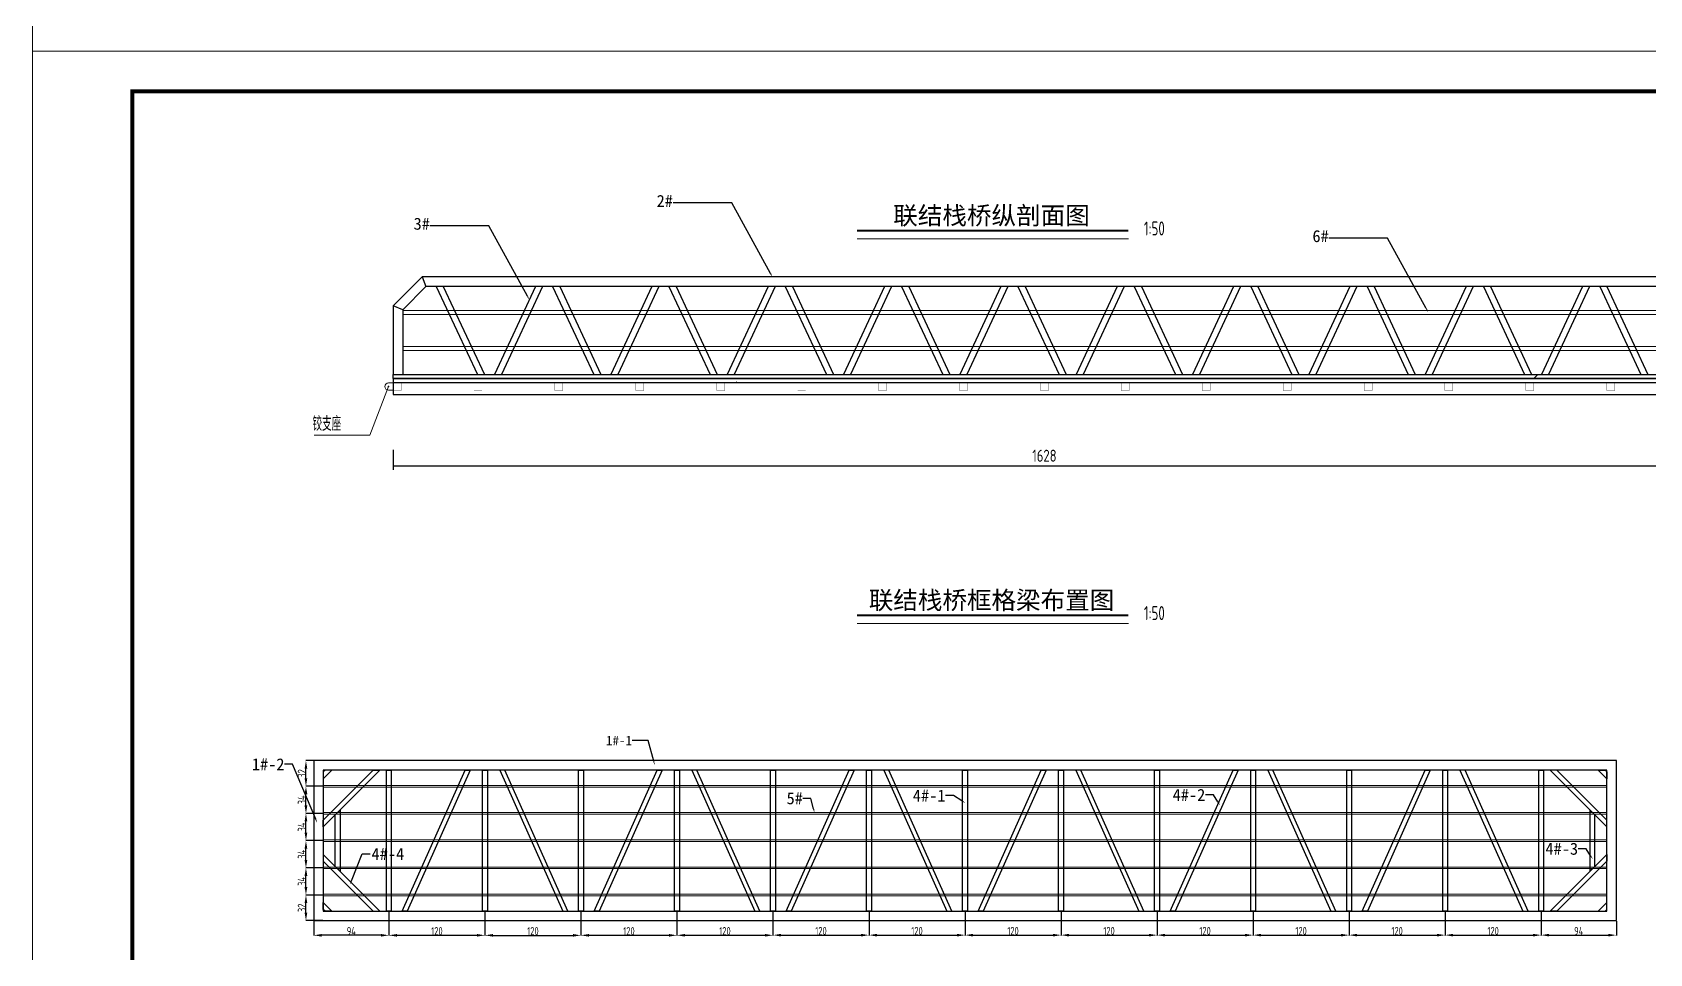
# Model space of a CAD drawing. Header units: inches. Extents: x 23 to 68, y 10 to 115.
# Drawn here: x 23.29 to 43.5, y 19.73 to 31.25 of the extents above; entities that cross this region are included whole.
import ezdxf
from ezdxf import colors
from ezdxf.entities.mleader import LeaderData, LeaderLine
from ezdxf.enums import TextEntityAlignment as Align
from ezdxf.math import Vec2, Vec3

# ---------------------------------------------------------------- set-up
doc = ezdxf.new("R2010")
doc.units = ezdxf.units.IN
doc.header["$LTSCALE"] = 1000
doc.header["$MEASUREMENT"] = 0
for name, color, linetype, lineweight in [('00标注文字', 2, 'Continuous', 15), ('JZYS-01-文本层', 7, 'Continuous', 18), ('PUBTEXT', 161, 'Continuous', 0), ('型材', 7, 'Continuous', 15), ('铝龙骨', 7, 'Continuous', 9)]:
    doc.layers.add(name, color=color, linetype=linetype, lineweight=lineweight)
for name, color, linetype in [('DXPM', 4, 'Continuous'), ('图框', 7, 'Continuous'), ('标注', 3, 'Continuous'), ('栏杆', 2, 'Continuous'), ('粗线', 6, 'Continuous'), ('辅助', 7, 'Continuous'), ('铝横梁', 220, 'Continuous'), ('铝通', 4, 'Continuous')]:
    doc.layers.add(name, color=color, linetype=linetype)
doc.styles.add('Arial', font='')
doc.styles.get("Standard").update_dxf_attribs({"font": 'txt', "bigfont": 'gbcbig.shx'})
doc.styles.add('TSSD_Dimension', font='tssdeng.shx', dxfattribs={"width": 0.8, "bigfont": 'hztxt.shx'})
doc.styles.add('黑体', font='simhei.ttf')
doc.styles.get('Arial').set_extended_font_data('STXihei')
doc.dimstyles.new('TSSD_200_1_3.5', dxfattribs={"dimscale": 0.25, "dimtxt": 0.5, "dimasz": 0.25, "dimexe": 1, "dimexo": 2.5, "dimgap": 1, "dimtad": 1, "dimdec": 0, "dimlfac": 100, "dimzin": 0, "dimdsep": 46, "dimtxsty": 'TSSD_Dimension', "dimcen": 0, "dimdle": 1, "dimclrd": 3, "dimclre": 3, "dimclrt": 7, "dimadec": 1, "dimazin": 0, "dimtfac": 1, "dimtdec": 0, "dimtix": 1, "dimtmove": 2, "dimatfit": 3, "dimfxl": 5, "dimfxlon": 1, "dimtolj": 1, "dimtzin": 0, "dimarcsym": 0})
doc.dimstyles.new('TSSD_200_1_3.5$TCH', dxfattribs={"dimtxt": 0.1, "dimasz": 0.1, "dimexe": 0.0025, "dimexo": 0.00625, "dimgap": 0.0025, "dimtad": 1, "dimdec": 0, "dimlfac": 100, "dimzin": 0, "dimdsep": 46, "dimtxsty": 'TSSD_Dimension', "dimcen": 0, "dimdle": 0.0025, "dimclrd": 3, "dimclre": 3, "dimclrt": 7, "dimadec": 1, "dimazin": 0, "dimtfac": 1, "dimtdec": 0, "dimtix": 1, "dimtmove": 2, "dimatfit": 3, "dimfxl": 5, "dimfxlon": 1, "dimtolj": 1, "dimtzin": 0, "dimarcsym": 0})

# ---------------------------------------------------------------- blocks, each defined once
blk = doc.blocks.new('*D189')
at = {"layer": 'Defpoints', "color": 0, "transparency": 16777216}
for p in [(27.799, 26.969), (44.079, 26.869), (44.079, 25.83)]:
    blk.add_point(p, dxfattribs=at)
at = {"layer": '辅助', "color": 3, "linetype": 'ByBlock', "lineweight": -2, "transparency": 16777216}
for p, q in [((27.799, 26.03), (27.799, 25.78)), ((44.079, 26.03), (44.079, 25.78))]:
    blk.add_line(p, q, dxfattribs=at)
at = {"layer": '辅助', "color": 3, "lineweight": -2, "transparency": 16777216}
blk.add_line((27.811, 25.83), (44.066, 25.83), dxfattribs=at)
at = {"layer": '辅助', "color": 3, "transparency": 16777216}
for points in [[(27.811, 25.832), (27.811, 25.828), (27.799, 25.83)], [(44.066, 25.832), (44.066, 25.828), (44.079, 25.83)]]:
    blk.add_solid(points, dxfattribs=at)
at = {"layer": '辅助', "color": 7, "transparency": 16777216, "insert": (35.939, 25.955), "char_height": 0.15, "attachment_point": 5, "style": 'TSSD_Dimension'}
blk.add_mtext('\\A1;1628', dxfattribs=at)
blk = doc.blocks.new('*U293')
at = {"layer": '铝龙骨', "color": 7}
blk.add_lwpolyline([(-8.02, -0.01), (-8.02, 0.01), (8.02, 0.01), (8.02, -0.01)], close=True, dxfattribs=at)
blk = doc.blocks.new('*U294')
at = {"color": 0, "linetype": 'ByBlock', "lineweight": -2, "transparency": 16777216}
for p in [(0, 1.36), (0, 1.02), (0, 0.68), (0, 0.34), (0, 0)]:
    blk.add_blockref('*U293', p, dxfattribs=at)
blk = doc.blocks.new('*U295')
at = {"layer": '铝横梁', "color": 11}
blk.add_lwpolyline([(0.03, -0.88), (-0.03, -0.88), (-0.03, 0.88), (0.03, 0.88)], close=True, dxfattribs=at)
blk = doc.blocks.new('*U296')
at = {"color": 0, "linetype": 'ByBlock', "lineweight": -2, "transparency": 16777216}
for p in [(0, 0), (1.2, 0), (2.4, 0), (3.6, 0), (4.8, 0), (6, 0), (7.2, 0), (8.4, 0), (9.6, 0), (10.8, 0), (12, 0), (13.2, 0), (14.4, 0)]:
    blk.add_blockref('*U295', p, dxfattribs=at)
blk = doc.blocks.new('*U297')
at = {"layer": '铝横梁', "color": 11}
for points in [[(-0.972, -0.88), (-1.036, -0.88), (-0.249, 0.88), (-0.185, 0.88)], [(0.972, -0.88), (1.036, -0.88), (0.249, 0.88), (0.185, 0.88)]]:
    blk.add_lwpolyline(points, close=True, dxfattribs=at)
blk = doc.blocks.new('*U298')
at = {"color": 0, "linetype": 'ByBlock', "lineweight": -2, "transparency": 16777216}
for p in [(0, 0), (2.4, 0), (4.8, 0), (7.2, 0), (9.6, 0), (12, 0)]:
    blk.add_blockref('*U297', p, dxfattribs=at)
blk = doc.blocks.new('*D301')
at = {"color": 3, "lineweight": -2, "transparency": 16777216}
for p, q in [((26.807, 20.257), (26.807, 19.957)), ((27.747, 20.257), (27.747, 19.957)), ((27.647, 19.96), (26.907, 19.96))]:
    blk.add_line(p, q, dxfattribs=at)
at = {"color": 3, "transparency": 16777216}
for points in [[(26.907, 19.976), (26.907, 19.943), (26.807, 19.96)], [(27.647, 19.976), (27.647, 19.943), (27.747, 19.96)]]:
    blk.add_solid(points, dxfattribs=at)
at = {"layer": 'Defpoints', "color": 0, "transparency": 16777216}
for p in [(26.807, 20.263), (27.747, 20.263), (26.807, 19.96)]:
    blk.add_point(p, dxfattribs=at)
at = {"color": 7, "transparency": 16777216, "insert": (27.277, 20.012), "char_height": 0.1, "attachment_point": 5, "style": 'TSSD_Dimension'}
blk.add_mtext('\\A1;94', dxfattribs=at)
blk = doc.blocks.new('*D302')
at = {"color": 3, "lineweight": -2, "transparency": 16777216}
for p, q in [((27.747, 20.257), (27.747, 19.957)), ((28.947, 20.257), (28.947, 19.957)), ((27.847, 19.96), (28.847, 19.96))]:
    blk.add_line(p, q, dxfattribs=at)
at = {"color": 3, "transparency": 16777216}
for points in [[(27.847, 19.976), (27.847, 19.943), (27.747, 19.96)], [(28.847, 19.976), (28.847, 19.943), (28.947, 19.96)]]:
    blk.add_solid(points, dxfattribs=at)
at = {"layer": 'Defpoints', "color": 0, "transparency": 16777216}
for p in [(27.747, 20.263), (28.947, 20.263), (28.947, 19.96)]:
    blk.add_point(p, dxfattribs=at)
at = {"color": 7, "transparency": 16777216, "insert": (28.347, 20.012), "char_height": 0.1, "attachment_point": 5, "style": 'TSSD_Dimension'}
blk.add_mtext('\\A1;120', dxfattribs=at)
blk = doc.blocks.new('*D303')
at = {"color": 3, "lineweight": -2, "transparency": 16777216}
for p, q in [((28.947, 20.257), (28.947, 19.957)), ((30.147, 20.257), (30.147, 19.957)), ((29.047, 19.959), (30.047, 19.959))]:
    blk.add_line(p, q, dxfattribs=at)
at = {"color": 3, "transparency": 16777216}
for points in [[(29.047, 19.976), (29.047, 19.943), (28.947, 19.959)], [(30.047, 19.976), (30.047, 19.943), (30.147, 19.959)]]:
    blk.add_solid(points, dxfattribs=at)
at = {"layer": 'Defpoints', "color": 0, "transparency": 16777216}
for p in [(28.947, 20.263), (30.147, 20.263), (30.147, 19.959)]:
    blk.add_point(p, dxfattribs=at)
at = {"color": 7, "transparency": 16777216, "insert": (29.547, 20.012), "char_height": 0.1, "attachment_point": 5, "style": 'TSSD_Dimension'}
blk.add_mtext('\\A1;120', dxfattribs=at)
blk = doc.blocks.new('*D304')
at = {"color": 3, "lineweight": -2, "transparency": 16777216}
for p, q in [((30.147, 20.257), (30.147, 19.957)), ((31.347, 20.257), (31.347, 19.957)), ((30.247, 19.96), (31.247, 19.96))]:
    blk.add_line(p, q, dxfattribs=at)
at = {"color": 3, "transparency": 16777216}
for points in [[(30.247, 19.976), (30.247, 19.943), (30.147, 19.96)], [(31.247, 19.976), (31.247, 19.943), (31.347, 19.96)]]:
    blk.add_solid(points, dxfattribs=at)
at = {"layer": 'Defpoints', "color": 0, "transparency": 16777216}
for p in [(30.147, 20.263), (31.347, 20.263), (31.347, 19.96)]:
    blk.add_point(p, dxfattribs=at)
at = {"color": 7, "transparency": 16777216, "insert": (30.747, 20.012), "char_height": 0.1, "attachment_point": 5, "style": 'TSSD_Dimension'}
blk.add_mtext('\\A1;120', dxfattribs=at)
blk = doc.blocks.new('*D305')
at = {"color": 3, "lineweight": -2, "transparency": 16777216}
for p, q in [((31.347, 20.257), (31.347, 19.958)), ((32.547, 20.257), (32.547, 19.958)), ((31.447, 19.96), (32.447, 19.96))]:
    blk.add_line(p, q, dxfattribs=at)
at = {"color": 3, "transparency": 16777216}
for points in [[(31.447, 19.977), (31.447, 19.944), (31.347, 19.96)], [(32.447, 19.977), (32.447, 19.944), (32.547, 19.96)]]:
    blk.add_solid(points, dxfattribs=at)
at = {"layer": 'Defpoints', "color": 0, "transparency": 16777216}
for p in [(31.347, 20.263), (32.547, 20.263), (32.547, 19.96)]:
    blk.add_point(p, dxfattribs=at)
at = {"color": 7, "transparency": 16777216, "insert": (31.947, 20.013), "char_height": 0.1, "attachment_point": 5, "style": 'TSSD_Dimension'}
blk.add_mtext('\\A1;120', dxfattribs=at)
blk = doc.blocks.new('*D306')
at = {"color": 3, "lineweight": -2, "transparency": 16777216}
for p, q in [((32.547, 20.257), (32.547, 19.959)), ((33.747, 20.257), (33.747, 19.959)), ((32.647, 19.962), (33.647, 19.962))]:
    blk.add_line(p, q, dxfattribs=at)
at = {"color": 3, "transparency": 16777216}
for points in [[(32.647, 19.978), (32.647, 19.945), (32.547, 19.962)], [(33.647, 19.978), (33.647, 19.945), (33.747, 19.962)]]:
    blk.add_solid(points, dxfattribs=at)
at = {"layer": 'Defpoints', "color": 0, "transparency": 16777216}
for p in [(32.547, 20.263), (33.747, 20.263), (33.747, 19.962)]:
    blk.add_point(p, dxfattribs=at)
at = {"color": 7, "transparency": 16777216, "insert": (33.147, 20.014), "char_height": 0.1, "attachment_point": 5, "style": 'TSSD_Dimension'}
blk.add_mtext('\\A1;120', dxfattribs=at)
blk = doc.blocks.new('*D307')
at = {"color": 3, "lineweight": -2, "transparency": 16777216}
for p, q in [((33.747, 20.257), (33.747, 19.959)), ((34.947, 20.257), (34.947, 19.959)), ((33.847, 19.962), (34.847, 19.962))]:
    blk.add_line(p, q, dxfattribs=at)
at = {"color": 3, "transparency": 16777216}
for points in [[(33.847, 19.978), (33.847, 19.945), (33.747, 19.962)], [(34.847, 19.978), (34.847, 19.945), (34.947, 19.962)]]:
    blk.add_solid(points, dxfattribs=at)
at = {"layer": 'Defpoints', "color": 0, "transparency": 16777216}
for p in [(33.747, 20.263), (34.947, 20.263), (34.947, 19.962)]:
    blk.add_point(p, dxfattribs=at)
at = {"color": 7, "transparency": 16777216, "insert": (34.347, 20.014), "char_height": 0.1, "attachment_point": 5, "style": 'TSSD_Dimension'}
blk.add_mtext('\\A1;120', dxfattribs=at)
blk = doc.blocks.new('*D308')
at = {"color": 3, "lineweight": -2, "transparency": 16777216}
for p, q in [((34.947, 20.257), (34.947, 19.959)), ((36.147, 20.257), (36.147, 19.959)), ((35.047, 19.962), (36.047, 19.962))]:
    blk.add_line(p, q, dxfattribs=at)
at = {"color": 3, "transparency": 16777216}
for points in [[(35.047, 19.978), (35.047, 19.945), (34.947, 19.962)], [(36.047, 19.978), (36.047, 19.945), (36.147, 19.962)]]:
    blk.add_solid(points, dxfattribs=at)
at = {"layer": 'Defpoints', "color": 0, "transparency": 16777216}
for p in [(34.947, 20.263), (36.147, 20.263), (36.147, 19.962)]:
    blk.add_point(p, dxfattribs=at)
at = {"color": 7, "transparency": 16777216, "insert": (35.547, 20.014), "char_height": 0.1, "attachment_point": 5, "style": 'TSSD_Dimension'}
blk.add_mtext('\\A1;120', dxfattribs=at)
blk = doc.blocks.new('*D309')
at = {"color": 3, "lineweight": -2, "transparency": 16777216}
for p, q in [((36.147, 20.257), (36.147, 19.959)), ((37.347, 20.257), (37.347, 19.959)), ((36.247, 19.962), (37.247, 19.962))]:
    blk.add_line(p, q, dxfattribs=at)
at = {"color": 3, "transparency": 16777216}
for points in [[(36.247, 19.978), (36.247, 19.945), (36.147, 19.962)], [(37.247, 19.978), (37.247, 19.945), (37.347, 19.962)]]:
    blk.add_solid(points, dxfattribs=at)
at = {"layer": 'Defpoints', "color": 0, "transparency": 16777216}
for p in [(36.147, 20.263), (37.347, 20.263), (37.347, 19.962)]:
    blk.add_point(p, dxfattribs=at)
at = {"color": 7, "transparency": 16777216, "insert": (36.747, 20.014), "char_height": 0.1, "attachment_point": 5, "style": 'TSSD_Dimension'}
blk.add_mtext('\\A1;120', dxfattribs=at)
blk = doc.blocks.new('*D310')
at = {"color": 3, "lineweight": -2, "transparency": 16777216}
for p, q in [((37.347, 20.257), (37.347, 19.959)), ((38.547, 20.257), (38.547, 19.959)), ((37.447, 19.962), (38.447, 19.962))]:
    blk.add_line(p, q, dxfattribs=at)
at = {"color": 3, "transparency": 16777216}
for points in [[(37.447, 19.978), (37.447, 19.945), (37.347, 19.962)], [(38.447, 19.978), (38.447, 19.945), (38.547, 19.962)]]:
    blk.add_solid(points, dxfattribs=at)
at = {"layer": 'Defpoints', "color": 0, "transparency": 16777216}
for p in [(37.347, 20.263), (38.547, 20.263), (38.547, 19.962)]:
    blk.add_point(p, dxfattribs=at)
at = {"color": 7, "transparency": 16777216, "insert": (37.947, 20.014), "char_height": 0.1, "attachment_point": 5, "style": 'TSSD_Dimension'}
blk.add_mtext('\\A1;120', dxfattribs=at)
blk = doc.blocks.new('*D311')
at = {"color": 3, "lineweight": -2, "transparency": 16777216}
for p, q in [((38.547, 20.257), (38.547, 19.959)), ((39.747, 20.257), (39.747, 19.959)), ((38.647, 19.962), (39.647, 19.962))]:
    blk.add_line(p, q, dxfattribs=at)
at = {"color": 3, "transparency": 16777216}
for points in [[(38.647, 19.978), (38.647, 19.945), (38.547, 19.962)], [(39.647, 19.978), (39.647, 19.945), (39.747, 19.962)]]:
    blk.add_solid(points, dxfattribs=at)
at = {"layer": 'Defpoints', "color": 0, "transparency": 16777216}
for p in [(38.547, 20.263), (39.747, 20.263), (39.747, 19.962)]:
    blk.add_point(p, dxfattribs=at)
at = {"color": 7, "transparency": 16777216, "insert": (39.147, 20.014), "char_height": 0.1, "attachment_point": 5, "style": 'TSSD_Dimension'}
blk.add_mtext('\\A1;120', dxfattribs=at)
blk = doc.blocks.new('*D312')
at = {"color": 3, "lineweight": -2, "transparency": 16777216}
for p, q in [((39.747, 20.257), (39.747, 19.959)), ((40.947, 20.257), (40.947, 19.959)), ((39.847, 19.962), (40.847, 19.962))]:
    blk.add_line(p, q, dxfattribs=at)
at = {"color": 3, "transparency": 16777216}
for points in [[(39.847, 19.978), (39.847, 19.945), (39.747, 19.962)], [(40.847, 19.978), (40.847, 19.945), (40.947, 19.962)]]:
    blk.add_solid(points, dxfattribs=at)
at = {"layer": 'Defpoints', "color": 0, "transparency": 16777216}
for p in [(39.747, 20.263), (40.947, 20.263), (40.947, 19.962)]:
    blk.add_point(p, dxfattribs=at)
at = {"color": 7, "transparency": 16777216, "insert": (40.347, 20.014), "char_height": 0.1, "attachment_point": 5, "style": 'TSSD_Dimension'}
blk.add_mtext('\\A1;120', dxfattribs=at)
blk = doc.blocks.new('*D313')
at = {"color": 3, "lineweight": -2, "transparency": 16777216}
for p, q in [((40.947, 20.257), (40.947, 19.959)), ((42.147, 20.257), (42.147, 19.959)), ((41.047, 19.962), (42.047, 19.962))]:
    blk.add_line(p, q, dxfattribs=at)
at = {"color": 3, "transparency": 16777216}
for points in [[(41.047, 19.978), (41.047, 19.945), (40.947, 19.962)], [(42.047, 19.978), (42.047, 19.945), (42.147, 19.962)]]:
    blk.add_solid(points, dxfattribs=at)
at = {"layer": 'Defpoints', "color": 0, "transparency": 16777216}
for p in [(40.947, 20.263), (42.147, 20.263), (42.147, 19.962)]:
    blk.add_point(p, dxfattribs=at)
at = {"color": 7, "transparency": 16777216, "insert": (41.547, 20.014), "char_height": 0.1, "attachment_point": 5, "style": 'TSSD_Dimension'}
blk.add_mtext('\\A1;120', dxfattribs=at)
blk = doc.blocks.new('*D314')
at = {"color": 3, "lineweight": -2, "transparency": 16777216}
for p, q in [((42.147, 20.257), (42.147, 19.959)), ((43.087, 20.137), (43.087, 19.959)), ((42.247, 19.962), (42.987, 19.962))]:
    blk.add_line(p, q, dxfattribs=at)
at = {"color": 3, "transparency": 16777216}
for points in [[(42.247, 19.978), (42.247, 19.945), (42.147, 19.962)], [(42.987, 19.978), (42.987, 19.945), (43.087, 19.962)]]:
    blk.add_solid(points, dxfattribs=at)
at = {"layer": 'Defpoints', "color": 0, "transparency": 16777216}
for p in [(42.147, 20.263), (43.087, 20.143), (43.087, 19.962)]:
    blk.add_point(p, dxfattribs=at)
at = {"color": 7, "transparency": 16777216, "insert": (42.617, 20.014), "char_height": 0.1, "attachment_point": 5, "style": 'TSSD_Dimension'}
blk.add_mtext('\\A1;94', dxfattribs=at)
blk = doc.blocks.new('*D315')
at = {"color": 3, "lineweight": -2, "transparency": 16777216}
for p, q in [((26.921, 20.463), (26.708, 20.463)), ((26.71, 20.243), (26.71, 20.363)), ((26.921, 20.143), (26.708, 20.143))]:
    blk.add_line(p, q, dxfattribs=at)
at = {"color": 3, "transparency": 16777216}
for points in [[(26.693, 20.363), (26.727, 20.363), (26.71, 20.463)], [(26.693, 20.243), (26.727, 20.243), (26.71, 20.143)]]:
    blk.add_solid(points, dxfattribs=at)
at = {"layer": 'Defpoints', "color": 0, "transparency": 16777216}
for p in [(26.71, 20.463), (26.927, 20.463), (26.927, 20.143)]:
    blk.add_point(p, dxfattribs=at)
at = {"color": 7, "transparency": 16777216, "insert": (26.658, 20.303), "char_height": 0.1, "attachment_point": 5, "rotation": 90, "style": 'TSSD_Dimension'}
blk.add_mtext('\\A1;32', dxfattribs=at)
blk = doc.blocks.new('*D316')
at = {"color": 3, "lineweight": -2, "transparency": 16777216}
for p, q in [((26.921, 20.803), (26.708, 20.803)), ((26.71, 20.563), (26.71, 20.703)), ((26.921, 20.463), (26.708, 20.463))]:
    blk.add_line(p, q, dxfattribs=at)
at = {"color": 3, "transparency": 16777216}
for points in [[(26.693, 20.703), (26.727, 20.703), (26.71, 20.803)], [(26.693, 20.563), (26.727, 20.563), (26.71, 20.463)]]:
    blk.add_solid(points, dxfattribs=at)
at = {"layer": 'Defpoints', "color": 0, "transparency": 16777216}
for p in [(26.71, 20.803), (26.927, 20.803), (26.927, 20.463)]:
    blk.add_point(p, dxfattribs=at)
at = {"color": 7, "transparency": 16777216, "insert": (26.658, 20.633), "char_height": 0.1, "attachment_point": 5, "rotation": 90, "style": 'TSSD_Dimension'}
blk.add_mtext('\\A1;34', dxfattribs=at)
blk = doc.blocks.new('*D317')
at = {"color": 3, "lineweight": -2, "transparency": 16777216}
for p, q in [((26.921, 21.143), (26.708, 21.143)), ((26.71, 20.903), (26.71, 21.043)), ((26.921, 20.803), (26.708, 20.803))]:
    blk.add_line(p, q, dxfattribs=at)
at = {"color": 3, "transparency": 16777216}
for points in [[(26.693, 21.043), (26.727, 21.043), (26.71, 21.143)], [(26.693, 20.903), (26.727, 20.903), (26.71, 20.803)]]:
    blk.add_solid(points, dxfattribs=at)
at = {"layer": 'Defpoints', "color": 0, "transparency": 16777216}
for p in [(26.71, 21.143), (26.927, 21.143), (26.927, 20.803)]:
    blk.add_point(p, dxfattribs=at)
at = {"color": 7, "transparency": 16777216, "insert": (26.658, 20.973), "char_height": 0.1, "attachment_point": 5, "rotation": 90, "style": 'TSSD_Dimension'}
blk.add_mtext('\\A1;34', dxfattribs=at)
blk = doc.blocks.new('*D318')
at = {"color": 3, "lineweight": -2, "transparency": 16777216}
for p, q in [((26.921, 21.483), (26.708, 21.483)), ((26.71, 21.243), (26.71, 21.383)), ((26.921, 21.143), (26.708, 21.143))]:
    blk.add_line(p, q, dxfattribs=at)
at = {"color": 3, "transparency": 16777216}
for points in [[(26.693, 21.383), (26.727, 21.383), (26.71, 21.483)], [(26.693, 21.243), (26.727, 21.243), (26.71, 21.143)]]:
    blk.add_solid(points, dxfattribs=at)
at = {"layer": 'Defpoints', "color": 0, "transparency": 16777216}
for p in [(26.71, 21.483), (26.927, 21.483), (26.927, 21.143)]:
    blk.add_point(p, dxfattribs=at)
at = {"color": 7, "transparency": 16777216, "insert": (26.658, 21.313), "char_height": 0.1, "attachment_point": 5, "rotation": 90, "style": 'TSSD_Dimension'}
blk.add_mtext('\\A1;34', dxfattribs=at)
blk = doc.blocks.new('*D319')
at = {"color": 3, "lineweight": -2, "transparency": 16777216}
for p, q in [((26.921, 21.823), (26.708, 21.823)), ((26.71, 21.583), (26.71, 21.723)), ((26.921, 21.483), (26.708, 21.483))]:
    blk.add_line(p, q, dxfattribs=at)
at = {"color": 3, "transparency": 16777216}
for points in [[(26.693, 21.723), (26.727, 21.723), (26.71, 21.823)], [(26.693, 21.583), (26.727, 21.583), (26.71, 21.483)]]:
    blk.add_solid(points, dxfattribs=at)
at = {"layer": 'Defpoints', "color": 0, "transparency": 16777216}
for p in [(26.71, 21.823), (26.927, 21.823), (26.927, 21.483)]:
    blk.add_point(p, dxfattribs=at)
at = {"color": 7, "transparency": 16777216, "insert": (26.658, 21.653), "char_height": 0.1, "attachment_point": 5, "rotation": 90, "style": 'TSSD_Dimension'}
blk.add_mtext('\\A1;34', dxfattribs=at)
blk = doc.blocks.new('*D320')
at = {"color": 3, "lineweight": -2, "transparency": 16777216}
for p, q in [((26.926, 22.143), (26.708, 22.143)), ((26.71, 21.923), (26.71, 22.043)), ((26.921, 21.823), (26.708, 21.823))]:
    blk.add_line(p, q, dxfattribs=at)
at = {"color": 3, "transparency": 16777216}
for points in [[(26.693, 22.043), (26.727, 22.043), (26.71, 22.143)], [(26.693, 21.923), (26.727, 21.923), (26.71, 21.823)]]:
    blk.add_solid(points, dxfattribs=at)
at = {"layer": 'Defpoints', "color": 0, "transparency": 16777216}
for p in [(26.71, 22.143), (26.932, 22.143), (26.927, 21.823)]:
    blk.add_point(p, dxfattribs=at)
at = {"color": 7, "transparency": 16777216, "insert": (26.658, 21.983), "char_height": 0.1, "attachment_point": 5, "rotation": 90, "style": 'TSSD_Dimension'}
blk.add_mtext('\\A1;32', dxfattribs=at)

msp = doc.modelspace()

# ---------------------------------------------------------------- hatches: boundary and pattern name
at = {"layer": '栏杆'}
h = msp.add_hatch(dxfattribs=at)
h.set_pattern_fill('ANSI31', color=251, scale=5)
h.set_pattern_definition([(45, (0, 29.766), (-11.2253, 11.2253), [])])
h.paths.add_polyline_path([(44.079, 26.919), (27.799, 26.919), (27.799, 26.969), (44.079, 26.969)])

# ---------------------------------------------------------------- linework, layer by layer
at = {"linetype": 'Continuous', "lineweight": 18, "const_width": 0.05}
msp.add_lwpolyline([(24.541, 30.51), (49.481, 30.51), (49.481, 10.51), (24.541, 10.51)], close=True, dxfattribs=at)
at = {"layer": '00标注文字'}
msp.add_lwpolyline([(27.741, 26.819), (27.509, 26.211), (26.811, 26.211)], dxfattribs=at)
at = {"layer": 'JZYS-01-文本层', "const_width": 0.025, "flags": 128}
for points in [[(33.599, 28.769), (36.989, 28.769)], [(33.599, 23.96), (36.989, 23.96)]]:
    msp.add_lwpolyline(points, dxfattribs=at)
at = {"layer": 'JZYS-01-文本层', "flags": 128}
for points in [[(33.599, 28.665), (36.989, 28.665)], [(33.599, 23.857), (36.989, 23.857)]]:
    msp.add_lwpolyline(points, dxfattribs=at)
at = {"layer": 'PUBTEXT', "color": 7, "linetype": 'ByBlock', "lineweight": 0, "ltscale": 0.15}
for p, q in [((33.199, 26.919), (32.114, 26.919)), ((32.089, 26.879), (32.087, 26.879))]:
    msp.add_line(p, q, dxfattribs=at)
at = {"layer": 'PUBTEXT', "color": 7, "linetype": 'ByBlock', "lineweight": 0, "ltscale": 0.15, "const_width": 0.00312}
for points in [[(27.899, 26.769), (27.899, 26.869), (27.799, 26.869), (27.799, 26.769)], [(28.91, 26.769), (28.91, 26.869), (28.81, 26.869), (28.81, 26.769)], [(29.921, 26.769), (29.921, 26.869), (29.821, 26.869), (29.821, 26.769)], [(30.933, 26.769), (30.933, 26.869), (30.833, 26.869), (30.833, 26.769)], [(31.944, 26.769), (31.944, 26.869), (31.844, 26.869), (31.844, 26.769)], [(32.955, 26.769), (32.955, 26.869), (32.855, 26.869), (32.855, 26.769)], [(33.966, 26.769), (33.966, 26.869), (33.866, 26.869), (33.866, 26.769)], [(34.978, 26.769), (34.978, 26.869), (34.878, 26.869), (34.878, 26.769)], [(35.989, 26.769), (35.989, 26.869), (35.889, 26.869), (35.889, 26.769)], [(37, 26.769), (37, 26.869), (36.9, 26.869), (36.9, 26.769)], [(38.011, 26.769), (38.011, 26.869), (37.911, 26.869), (37.911, 26.769)], [(39.023, 26.769), (39.023, 26.869), (38.923, 26.869), (38.923, 26.769)], [(40.034, 26.769), (40.034, 26.869), (39.934, 26.869), (39.934, 26.769)], [(41.045, 26.769), (41.045, 26.869), (40.945, 26.869), (40.945, 26.769)], [(42.056, 26.769), (42.056, 26.869), (41.956, 26.869), (41.956, 26.769)], [(43.068, 26.769), (43.068, 26.869), (42.968, 26.869), (42.968, 26.769)]]:
    msp.add_lwpolyline(points, close=True, dxfattribs=at)
at = {"layer": '图框', "color": 7, "linetype": 'Continuous', "lineweight": 18, "flags": 128}
for points in [[(23.291, 52.01), (53.644, 52.01), (53.644, 31.01), (23.291, 31.01)], [(23.291, 31.01), (50.044, 31.01), (50.044, 10.01), (23.291, 10.01)]]:
    msp.add_lwpolyline(points, close=True, dxfattribs=at)
at = {"layer": '型材'}
for points in [[(27.919, 27.769), (43.959, 27.769), (43.959, 27.719), (27.919, 27.719)], [(27.919, 27.319), (43.959, 27.319), (43.959, 27.269), (27.919, 27.269)]]:
    msp.add_lwpolyline(points, close=True, dxfattribs=at)
at = {"layer": '栏杆', "color": 7}
for p, q in [((27.799, 26.919), (33.279, 26.919)), ((27.799, 26.919), (44.079, 26.919)), ((27.799, 26.919), (27.799, 26.719)), ((27.799, 26.869), (44.079, 26.869)), ((27.799, 26.719), (44.079, 26.719))]:
    msp.add_line(p, q, dxfattribs=at)
at = {"layer": '栏杆', "color": 25}
msp.add_lwpolyline([(44.079, 26.919), (27.799, 26.919), (27.799, 26.969), (44.079, 26.969)], close=True, dxfattribs=at)
at = {"layer": '粗线', "linetype": 'ByBlock', "lineweight": 0, "ltscale": 2}
for points in [[(27.741, 26.864), (27.799, 26.864)], [(27.799, 26.774), (27.741, 26.774)]]:
    msp.add_lwpolyline(points, dxfattribs=at)
msp.add_circle((27.741, 26.819), 0.005, dxfattribs=at)
msp.add_arc((27.741, 26.819), 0.045, 90, 270, dxfattribs=at)
at = {"layer": '铝横梁', "color": 6}
for points in [[(28.339, 28.069), (28.852, 26.969)], [(28.427, 28.069), (28.94, 26.969)], [(29.579, 28.069), (29.065, 26.969)], [(29.667, 28.069), (29.154, 26.969)], [(29.793, 28.069), (30.306, 26.969)], [(29.881, 28.069), (30.394, 26.969)], [(31.033, 28.069), (30.519, 26.969)], [(31.121, 28.069), (30.608, 26.969)], [(31.247, 28.069), (31.76, 26.969)], [(31.335, 28.069), (31.848, 26.969)], [(32.487, 28.069), (31.973, 26.969)], [(32.575, 28.069), (32.062, 26.969)], [(32.701, 28.069), (33.214, 26.969)], [(32.789, 28.069), (33.302, 26.969)], [(33.941, 28.069), (33.427, 26.969)], [(34.029, 28.069), (33.516, 26.969)], [(34.155, 28.069), (34.668, 26.969)], [(34.243, 28.069), (34.756, 26.969)], [(35.395, 28.069), (34.881, 26.969)], [(35.483, 28.069), (34.97, 26.969)], [(35.609, 28.069), (36.122, 26.969)], [(35.697, 28.069), (36.21, 26.969)], [(36.849, 28.069), (36.335, 26.969)], [(36.937, 28.069), (36.424, 26.969)], [(37.063, 28.069), (37.576, 26.969)], [(37.151, 28.069), (37.664, 26.969)], [(38.303, 28.069), (37.789, 26.969)], [(38.391, 28.069), (37.878, 26.969)], [(38.517, 28.069), (39.03, 26.969)], [(38.605, 28.069), (39.118, 26.969)], [(39.757, 28.069), (39.243, 26.969)], [(39.845, 28.069), (39.332, 26.969)], [(39.971, 28.069), (40.484, 26.969)], [(40.059, 28.069), (40.572, 26.969)], [(41.211, 28.069), (40.697, 26.969)], [(41.299, 28.069), (40.786, 26.969)], [(41.425, 28.069), (41.938, 26.969)], [(41.513, 28.069), (42.026, 26.969)], [(42.665, 28.069), (42.151, 26.969)], [(42.753, 28.069), (42.24, 26.969)], [(42.879, 28.069), (43.392, 26.969)], [(42.967, 28.069), (43.48, 26.969)]]:
    msp.add_lwpolyline(points, dxfattribs=at)
at = {"layer": '铝横梁', "color": 11}
for points in [[(27.55, 22.023), (27.635, 22.023), (26.927, 21.316), (26.927, 21.401)], [(27.033, 22.023), (26.949, 22.023), (26.927, 22.002), (26.927, 21.917)], [(42.345, 22.023), (42.26, 22.023), (42.967, 21.316), (42.967, 21.401)], [(42.861, 22.023), (42.946, 22.023), (42.967, 22.002), (42.967, 21.917)], [(27.137, 20.76), (27.077, 20.82), (27.077, 21.466), (27.137, 21.526)], [(42.757, 20.76), (42.817, 20.82), (42.817, 21.466), (42.757, 21.526)], [(27.55, 20.263), (27.635, 20.263), (26.927, 20.97), (26.927, 20.886)], [(42.345, 20.263), (42.26, 20.263), (42.967, 20.97), (42.967, 20.886)], [(27.033, 20.263), (26.949, 20.263), (26.927, 20.284), (26.927, 20.369)], [(42.861, 20.263), (42.946, 20.263), (42.967, 20.284), (42.967, 20.369)]]:
    msp.add_lwpolyline(points, close=True, dxfattribs=at)
at = {"layer": '铝通', "color": 4}
for p, q in [((28.161, 28.189), (27.799, 27.827)), ((41.477, 28.189), (28.161, 28.189)), ((43.717, 28.189), (30.401, 28.189)), ((28.21, 28.069), (27.919, 27.778)), ((43.667, 28.069), (28.21, 28.069)), ((27.799, 27.827), (27.799, 26.969)), ((27.919, 27.778), (27.919, 26.969))]:
    msp.add_line(p, q, dxfattribs=at)
for points in [[(28.161, 28.189), (28.21, 28.069)], [(27.919, 27.778), (27.799, 27.827)]]:
    msp.add_lwpolyline(points, dxfattribs=at)
for points in [[(26.807, 20.143), (43.087, 20.143), (43.087, 22.143), (26.807, 22.143)], [(26.927, 20.263), (42.967, 20.263), (42.967, 22.023), (26.927, 22.023)]]:
    msp.add_lwpolyline(points, close=True, dxfattribs=at)

# ---------------------------------------------------------------- block references
for name, p in [('*U294', (34.947, 20.463)), ('*U296', (27.747, 21.143)), ('*U298', (28.947, 21.143))]:
    msp.add_blockref(name, p)

# ---------------------------------------------------------------- texts
at = {"layer": '00标注文字', "lineweight": 0, "width": 0.7}
msp.add_text('铰支座', height=0.18, dxfattribs=at).set_placement((26.792, 26.265))
at = {"layer": 'DXPM', "style": '黑体'}
for s, p in [('联结栈桥纵剖面图', (35.278, 28.961)), ('联结栈桥框格梁布置图', (35.278, 24.152))]:
    msp.add_text(s, height=0.225, dxfattribs=at).set_placement(p, align=Align.MIDDLE)
at = {"layer": 'JZYS-01-文本层', "style": 'TSSD_Dimension', "width": 0.7}
for p in [(37.182, 28.708), (37.182, 23.9)]:
    msp.add_text('1:50', height=0.175, dxfattribs=at).set_placement(p)

# ---------------------------------------------------------------- dimensions: what is measured, and where the dimension line sits
for base, p1, p2, picture, middle in [((26.71, 22.143), (26.927, 21.823), (26.932, 22.143), '*D320', (26.658, 21.983)), ((26.71, 21.823), (26.927, 21.483), (26.927, 21.823), '*D319', (26.658, 21.653)), ((26.71, 21.483), (26.927, 21.143), (26.927, 21.483), '*D318', (26.658, 21.313)), ((26.71, 21.143), (26.927, 20.803), (26.927, 21.143), '*D317', (26.658, 20.973)), ((26.71, 20.803), (26.927, 20.463), (26.927, 20.803), '*D316', (26.658, 20.633)), ((26.71, 20.463), (26.927, 20.143), (26.927, 20.463), '*D315', (26.658, 20.303))]:
    dim = msp.add_linear_dim(base=base, p1=p1, p2=p2, angle=90, dimstyle='TSSD_200_1_3.5$TCH')
    dim.commit()
    dim.dimension.update_dxf_attribs({"geometry": picture, "text_midpoint": middle})
for base, p1, p2, picture, middle in [((26.807, 19.96), (27.747, 20.263), (26.807, 20.263), '*D301', (27.277, 20.012)), ((28.947, 19.96), (27.747, 20.263), (28.947, 20.263), '*D302', (28.347, 20.012)), ((30.147, 19.959), (28.947, 20.263), (30.147, 20.263), '*D303', (29.547, 20.012)), ((31.347, 19.96), (30.147, 20.263), (31.347, 20.263), '*D304', (30.747, 20.012)), ((32.547, 19.96), (31.347, 20.263), (32.547, 20.263), '*D305', (31.947, 20.013)), ((33.747, 19.962), (32.547, 20.263), (33.747, 20.263), '*D306', (33.147, 20.014)), ((34.947, 19.962), (33.747, 20.263), (34.947, 20.263), '*D307', (34.347, 20.014)), ((36.147, 19.962), (34.947, 20.263), (36.147, 20.263), '*D308', (35.547, 20.014)), ((37.347, 19.962), (36.147, 20.263), (37.347, 20.263), '*D309', (36.747, 20.014)), ((38.547, 19.962), (37.347, 20.263), (38.547, 20.263), '*D310', (37.947, 20.014)), ((39.747, 19.962), (38.547, 20.263), (39.747, 20.263), '*D311', (39.147, 20.014)), ((40.947, 19.962), (39.747, 20.263), (40.947, 20.263), '*D312', (40.347, 20.014)), ((42.147, 19.962), (40.947, 20.263), (42.147, 20.263), '*D313', (41.547, 20.014)), ((43.087, 19.962), (42.147, 20.263), (43.087, 20.143), '*D314', (42.617, 20.014))]:
    dim = msp.add_linear_dim(base=base, p1=p1, p2=p2, dimstyle='TSSD_200_1_3.5$TCH')
    dim.commit()
    dim.dimension.update_dxf_attribs({"geometry": picture, "text_midpoint": middle})
at = {"layer": '辅助'}
dim = msp.add_linear_dim(base=(44.079, 25.83), p1=(27.799, 26.969), p2=(44.079, 26.869), dimstyle='TSSD_200_1_3.5', override={"dimscale": 0.05, "dimtxt": 3, "dimfxl": 4}, dxfattribs=at)
dim.commit()
dim.dimension.update_dxf_attribs({"geometry": '*D189', "text_midpoint": (35.939, 25.955)})

# ---------------------------------------------------------------- leaders
at = {"layer": '标注', "color": 6}
ml = msp.add_multileader_mtext('Standard', dxfattribs=at)
ml.set_content('2#', color=6, style='Arial')
ml.set_leader_properties(color=9)
ml.build(insert=Vec2(0, 0))
ml.multileader.update_dxf_attribs({"dogleg_length": 100, "arrow_head_size": 0.05})
ctx = ml.context
ctx.base_point, ctx.char_height, ctx.arrow_head_size, ctx.landing_gap_size, ctx.plane_origin = Vec3(31.046, 29.115), 0.15, 0.05, 0.001, Vec3(36.388, 28.531)
ctx.text_align_type = 2
notes = []
notes.append((ctx, [(0, (1, 1, 0), (32.034, 29.115), (-1, 0), 0.736, [(0, [(32.54, 28.189)], 0, [])])]))
ctx.mtext.insert, ctx.mtext.width, ctx.mtext.defined_height, ctx.mtext.alignment, ctx.mtext.flow_direction = Vec3(31.297, 29.215), 0.6345, 0.307, 3, 5
ml = msp.add_multileader_mtext('Standard', dxfattribs=at)
ml.set_content('3#', color=6, style='Arial')
ml.set_leader_properties(color=9)
ml.build(insert=Vec2(0, 0))
ml.multileader.update_dxf_attribs({"dogleg_length": 100, "arrow_head_size": 0.05})
ctx = ml.context
ctx.base_point, ctx.char_height, ctx.arrow_head_size, ctx.landing_gap_size, ctx.plane_origin = Vec3(28.008, 28.83, 0), 0.15, 0.05, 0.001, Vec3(33.35, 28.246, 0)
ctx.text_align_type = 2
notes.append((ctx, [(0, (1, 1, 0), (28.995, 28.83, 0), (-1, 0), 0.736, [(0, [(29.502, 27.904, 0)], 0, [])])]))
ctx.mtext.insert, ctx.mtext.width, ctx.mtext.defined_height, ctx.mtext.alignment, ctx.mtext.flow_direction = Vec3(28.259, 28.93, 0), 0.6345, 0.307, 3, 5
ml = msp.add_multileader_mtext('Standard', dxfattribs=at)
ml.set_content('6#', color=6, style='Arial')
ml.set_leader_properties(color=9)
ml.build(insert=Vec2(0, 0))
ml.multileader.update_dxf_attribs({"dogleg_length": 100, "arrow_head_size": 0.05})
ctx = ml.context
ctx.base_point, ctx.char_height, ctx.arrow_head_size, ctx.landing_gap_size, ctx.plane_origin = Vec3(39.242, 28.675), 0.15, 0.05, 0.001, Vec3(44.584, 28.091)
ctx.text_align_type = 2
notes.append((ctx, [(0, (1, 1, 0), (40.229, 28.675), (-1, 0), 0.736, [(0, [(40.736, 27.75)], 0, [])])]))
ctx.mtext.insert, ctx.mtext.width, ctx.mtext.defined_height, ctx.mtext.alignment, ctx.mtext.flow_direction = Vec3(39.493, 28.775), 0.6345, 0.307, 3, 5
ml = msp.add_multileader_mtext('Standard', dxfattribs=at)
ml.set_content('1#-1', color=6, style='Arial')
ml.set_leader_properties(color=9)
ml.build(insert=Vec2(0, 0))
ml.multileader.update_dxf_attribs({"dogleg_length": 200, "arrow_head_size": 0.05})
ctx = ml.context
ctx.base_point, ctx.char_height, ctx.arrow_head_size, ctx.landing_gap_size, ctx.plane_origin = Vec3(30.408, 22.394), 0.12, 0.05, 0.001, Vec3(35.509, 23.008)
ctx.text_align_type = 2
notes.append((ctx, [(1, (1, 1, 0), (30.987, 22.394), (-1, 0), 0.2, [(0, [(31.069, 22.087)], 0, [])])]))
ctx.mtext.insert, ctx.mtext.alignment, ctx.mtext.flow_direction = Vec3(30.786, 22.454), 3, 5
ml = msp.add_multileader_mtext('Standard', dxfattribs=at)
ml.set_content('1#-2', color=6, style='Arial')
ml.set_leader_properties(color=9)
ml.build(insert=Vec2(0, 0))
ml.multileader.update_dxf_attribs({"dogleg_length": 100, "arrow_head_size": 0.05})
ctx = ml.context
ctx.base_point, ctx.char_height, ctx.arrow_head_size, ctx.landing_gap_size, ctx.plane_origin = Vec3(25.905, 22.097), 0.15, 0.05, 0.001, Vec3(34.197, 22.401)
ctx.text_align_type = 2
notes.append((ctx, [(1, (1, 1, 0), (26.543, 22.097), (-1, 0), 0.1, [(0, [(26.851, 21.365)], 0, [])])]))
ctx.mtext.insert, ctx.mtext.alignment, ctx.mtext.flow_direction = Vec3(26.442, 22.172), 3, 5
ml = msp.add_multileader_mtext('Standard', dxfattribs=at)
ml.set_content('5#', color=6, style='Arial')
ml.set_leader_properties(color=9)
ml.build(insert=Vec2(0, 0))
ml.multileader.update_dxf_attribs({"dogleg_length": 100, "arrow_head_size": 0.05})
ctx = ml.context
ctx.base_point, ctx.char_height, ctx.arrow_head_size, ctx.landing_gap_size, ctx.plane_origin = Vec3(32.67, 21.671), 0.15, 0.05, 0.001, Vec3(33.525, 22.374)
ctx.text_align_type = 2
notes.append((ctx, [(0, (1, 1, 0), (33.022, 21.671), (-1, 0), 0.1, [(0, [(33.065, 21.493)], 0, [])])]))
ctx.mtext.insert, ctx.mtext.alignment, ctx.mtext.flow_direction = Vec3(32.921, 21.748), 3, 5
ml = msp.add_multileader_mtext('Standard', dxfattribs=at)
ml.set_content('4#-1', color=6, style='Arial')
ml.set_leader_properties(color=9)
ml.build(insert=Vec2(0, 0))
ml.multileader.update_dxf_attribs({"dogleg_length": 100, "arrow_head_size": 0.05})
ctx = ml.context
ctx.base_point, ctx.char_height, ctx.arrow_head_size, ctx.landing_gap_size, ctx.plane_origin = Vec3(34.202, 21.706), 0.15, 0.05, 0.001, Vec3(39.44, 20.937)
ctx.text_align_type = 2
notes.append((ctx, [(0, (1, 1, 0), (34.804, 21.706), (-1, 0), 0.1, [(0, [(34.951, 21.613)], 0, [])])]))
ctx.mtext.insert, ctx.mtext.alignment, ctx.mtext.flow_direction = Vec3(34.703, 21.781), 3, 5
ml = msp.add_multileader_mtext('Standard', dxfattribs=at)
ml.set_content('4#-2', color=6, style='Arial')
ml.set_leader_properties(color=9)
ml.build(insert=Vec2(0, 0))
ml.multileader.update_dxf_attribs({"dogleg_length": 100, "arrow_head_size": 0.05})
ctx = ml.context
ctx.base_point, ctx.char_height, ctx.arrow_head_size, ctx.landing_gap_size, ctx.plane_origin = Vec3(37.384, 21.715), 0.15, 0.05, 0.001, Vec3(38.699, 21.554)
ctx.text_align_type = 2
notes.append((ctx, [(1, (1, 1, 0), (38.051, 21.715), (-1, 0), 0.1, [(0, [(38.134, 21.586)], 0, [])])]))
ctx.mtext.insert, ctx.mtext.alignment, ctx.mtext.flow_direction = Vec3(37.95, 21.79), 3, 5
ml = msp.add_multileader_mtext('Standard', dxfattribs=at)
ml.set_content('4#-4', color=6, style='Arial')
ml.set_leader_properties(color=9)
ml.build(insert=Vec2(0, 0))
ml.multileader.update_dxf_attribs({"dogleg_length": 100, "arrow_head_size": 0.05})
ctx = ml.context
ctx.base_point, ctx.char_height, ctx.arrow_head_size, ctx.landing_gap_size, ctx.plane_origin = Vec3(27.514, 20.978), 0.15, 0.05, 0.001, Vec3(34.947, 21.595)
ctx.text_align_type = 2
notes.append((ctx, [(0, (1, 1, 0), (27.414, 20.978), (1, 0), 0.1, [(0, [(27.26, 20.596)], 0, [])])]))
ctx.mtext.insert, ctx.mtext.alignment, ctx.mtext.flow_direction = Vec3(27.938, 21.053), 3, 5
ml = msp.add_multileader_mtext('Standard', dxfattribs=at)
ml.set_content('4#-3', color=6, style='Arial')
ml.set_leader_properties(color=9)
ml.build(insert=Vec2(0, 0))
ml.multileader.update_dxf_attribs({"dogleg_length": 100, "arrow_head_size": 0.05})
ctx = ml.context
ctx.base_point, ctx.char_height, ctx.arrow_head_size, ctx.landing_gap_size, ctx.plane_origin = Vec3(42.044, 21.04), 0.15, 0.05, 0.001, Vec3(43.359, 20.879)
ctx.text_align_type = 2
notes.append((ctx, [(1, (1, 1, 0), (42.71, 21.04), (-1, 0), 0.1, [(0, [(42.793, 20.911)], 0, [])])]))
ctx.mtext.insert, ctx.mtext.alignment, ctx.mtext.flow_direction = Vec3(42.609, 21.117), 3, 5
for ctx, leaders in notes:
    for number, flags, end, landing, length, lines in leaders:
        leader = LeaderData()
        leader.index, (leader.has_last_leader_line, leader.has_dogleg_vector, leader.attachment_direction) = number, flags
        leader.last_leader_point, leader.dogleg_vector, leader.dogleg_length = Vec3(end), Vec3(landing), length
        for number, points, colour, breaks in lines:
            line = LeaderLine()
            line.index, line.vertices, line.color, line.breaks = number, Vec3.list(points), colors.encode_raw_color(colour), breaks
            leader.lines.append(line)
        ctx.leaders.append(leader)

doc.saveas('drawing.dxf')
